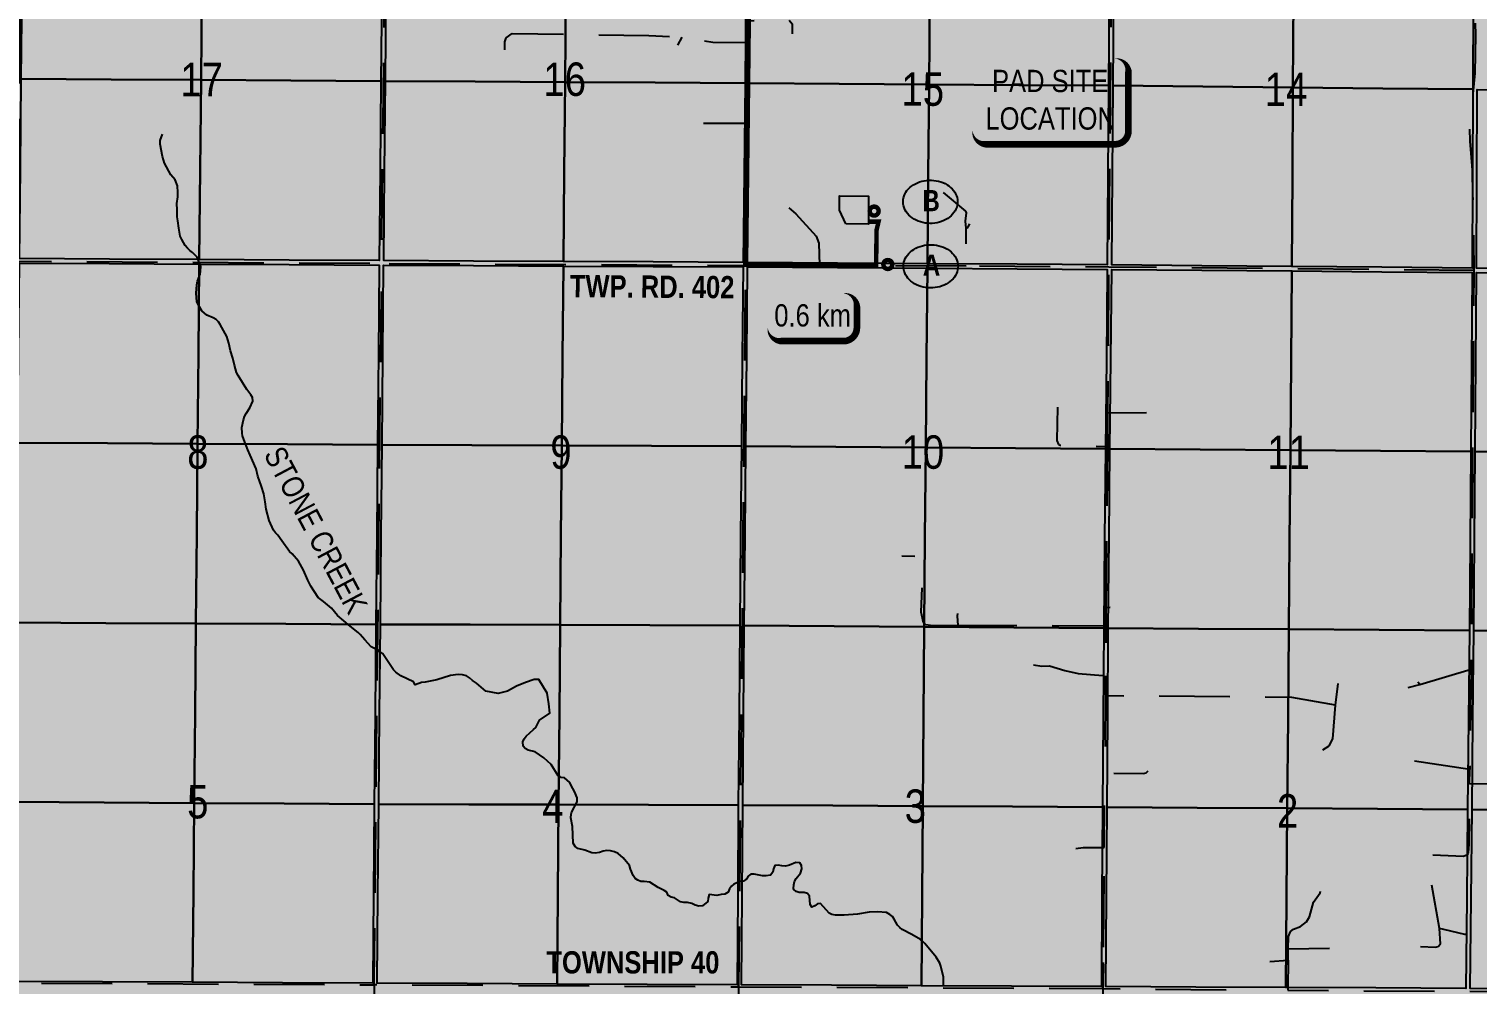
# Model space of a CAD drawing. Extents: x 337584 to 348172, y 5811293 to 5815472.
# Drawn here: x 343700 to 344349, y 5812193 to 5812621 of the extents above; entities that cross this region are included whole.
import ezdxf
from ezdxf.enums import TextEntityAlignment as Align

# ---------------------------------------------------------------- set-up
doc = ezdxf.new("R2010")
doc.units = 0
doc.header["$LTSCALE"] = 5
doc.linetypes.add('DASHED2', pattern=[9.524999999999999, 6.35, -3.175])
for name, color, linetype in [('CG-NOTES', 7, 'Continuous'), ('D-TXT', 6, 'Continuous'), ('P-PROPOSED', 10, 'Continuous'), ('Quarters', 8, 'Continuous'), ('RoadSeg', 57, 'DASHED2'), ('ROUTE MAP BUBBLES', 7, 'Continuous'), ('ROUTE MAP DOTS', 7, 'Continuous'), ('ROUTE-MAP-LABELS', 210, 'Continuous'), ('ROUTE-MAP-ROUTE', 90, 'Continuous'), ('S-7', 6, 'Continuous'), ('T-WATER', 160, 'Continuous'), ('T-WATER-T', 170, 'Continuous')]:
    doc.layers.add(name, color=color, linetype=linetype)
doc.layers.add('ROUTE-MAP-BACKGROUND-H', color=7, linetype='Continuous', true_color=0xf0ebff)
doc.styles.add('120', font='ARIALN.TTF', dxfattribs={"height": 13})
doc.styles.add('80', font='ARIALN.TTF', dxfattribs={"height": 10})
doc.styles.add('BOLD', font='ARIALNB.TTF')
doc.styles.add('TXT', font='ARIALN.TTF', dxfattribs={"height": 0.2})

# ---------------------------------------------------------------- blocks, each defined once
blk = doc.blocks.new('*U474')
h = blk.add_hatch(color=255)
edge = h.paths.add_edge_path()
edge.add_line((-18.99999999999997, -11.5), (18.99999999999997, -11.5))
edge.add_arc((18.99999999999998, -5.499999999999993), 6.000000000000007, 269.9999999999999, 359.9999999999999)
edge.add_line((24.99999999999999, -5.5), (24.99999999999999, 4))
edge.add_arc((18.99999999999998, 3.999999999999993), 6.000000000000007, 6.361109362927026e-14, 90.00000000000007)
edge.add_line((18.99999999999997, 10), (-18.99999999999997, 10))
edge.add_arc((-18.99999999999998, 3.999999999999993), 6.000000000000007, 89.99999999999993, 179.9999999999999)
edge.add_line((-24.99999999999999, 4), (-24.99999999999999, -5.5))
edge.add_arc((-18.99999999999998, -5.499999999999993), 6.000000000000007, 180, 270.0000000000001)
at = {"color": 210, "flags": 128}
blk.add_lwpolyline([(-18.99999999999997, -11.5, 3, 3, 0), (18.99999999999997, -11.5, 3, 3, 0.4142135623730951), (24.99999999999999, -5.5, 3, 3, 0), (24.99999999999999, 4, 3, 0, 0.4142135623730951), (18.99999999999997, 10, 0, 0, 0), (-18.99999999999997, 10, 0, 0, 0.4142135623730951), (-24.99999999999999, 4, 0, 0, 0), (-24.99999999999999, -5.5, 0, 3, 0.4142135623730951)], format="xyseb", close=True, dxfattribs=at)
for points in [[(-160.6351602737979, -40.07652464576904, 0, 7.5, 0), (-3.4e-15, 0, 0, 0, 0)], [(160.1623318738052, -43.44837028344995, 0, 7.5, 0), (-3.4e-15, -3.944304526105059e-31, 0, 0, 0)]]:
    blk.add_lwpolyline(points, format="xyseb", dxfattribs=at)
at = {"color": 210, "style": '80'}
blk.add_attdef('ENTER_TEXT_001', (-35.98567530695772, -4.996589358799454), '', height=10, dxfattribs=at)
blk = doc.blocks.new('*U473')
h = blk.add_hatch(color=255)
edge = h.paths.add_edge_path()
edge.add_line((-28.99999999999998, -20), (28.99999999999998, -20))
edge.add_arc((28.99999999999999, -13.99999999999999), 6.000000000000007, 269.9999999999999, 359.9999999999999)
edge.add_line((34.99999999999999, -14), (34.99999999999999, 12.5))
edge.add_arc((28.99999999999999, 12.49999999999999), 6.000000000000007, 6.785183320455494e-14, 90.00000000000007)
edge.add_line((28.99999999999998, 18.5), (-28.99999999999998, 18.5))
edge.add_arc((-28.99999999999999, 12.49999999999999), 6.000000000000007, 89.99999999999993, 179.9999999999999)
edge.add_line((-34.99999999999999, 12.5), (-34.99999999999999, -14))
edge.add_arc((-28.99999999999999, -13.99999999999999), 6.000000000000007, 180, 270.0000000000001)
at = {"color": 14, "flags": 128}
blk.add_lwpolyline([(-28.99999999999998, -20, 3, 3, 0), (28.99999999999998, -20, 3, 3, 0.4142135623730951), (34.99999999999999, -14, 3, 3, 0), (34.99999999999999, 12.5, 3, 0, 0.4142135623730951), (28.99999999999998, 18.5, 0, 0, 0), (-28.99999999999998, 18.5, 0, 0, 0.4142135623730951), (-34.99999999999999, 12.5, 0, 0, 0), (-34.99999999999999, -14, 0, 3, 0.4142135623730951)], format="xyseb", close=True, dxfattribs=at)
at = {"color": 14, "style": '80'}
blk.add_attdef('ENTER_TEXT_001', (-26.84515688949523, -4.918144611186903), '', height=10, dxfattribs=at)
blk = doc.blocks.new('AA')
at = {"const_width": 4}
blk.add_lwpolyline([(-0.9999999999990905, 0, 0.9999999999999999), (0.9999999999990905, 0, 1)], format="xyb", close=True, dxfattribs=at)
blk.add_circle((0, 0), 2)
blk = doc.blocks.new('Route_Letters')
h = blk.add_hatch(color=255)
h.dxf.hatch_style = 1
edge = h.paths.add_edge_path()
edge.add_ellipse((-0.1157894458410738, 0.4613566920343146), major_axis=(-11.97076998434568, 0), ratio=0.7893183596304154, start_angle=0, end_angle=360)
at = {"color": 5}
blk.add_open_spline([(-12.33655943018675, 0.4613566920343146), (-12.33655943018675, -0.2532464993360009), (-12.23672518590233, -0.9677931526398424), (-11.72036895808735, -2.794432021264129), (-11.14401292605423, -3.876097565685541), (-9.555849561598535, -5.807401851071518), (-8.544623700464413, -6.656820361784867), (-6.21596457351788, -8.022113447135325), (-4.899049775256096, -8.537760803084893), (-2.122176535806801, -9.174386990092444), (-0.6628771213698172, -9.295214858498184), (2.218954779224788, -9.127674344176285), (3.640784492301457, -8.839348048302782), (6.272126017131285, -7.887514385069608), (7.481034580889556, -7.224212060947593), (9.535358213378885, -5.601016495574186), (10.3802780923747, -4.641330355992523), (11.59600670082856, -2.541685487432915), (11.96612490732484, -1.402103837423965), (12.17886415585979, 0.9104078185255275), (12.02123591095139, 2.082179640400227), (11.20064181026172, 4.303585446448778), (10.5383689962933, 5.352522903113822), (8.798522977227321, 7.197351090485427), (7.721489072871556, 7.99304231447195), (5.288539217681929, 9.236688050055363), (3.933164970535742, 9.684414527986064), (1.111124811045386, 10.17900240193921), (-0.3548635231799864, 10.22574343079759), (-3.217505067184455, 9.912616018949848), (-4.613463658471581, 9.552825466795184), (-7.1634954560528, 8.469123124385078), (-8.316993040230393, 7.745430762089654), (-10.23715115095241, 6.01981546320485), (-11.00330637446014, 5.018090733601184), (-12.04705536703857, 2.858875975647607), (-12.32393425272861, 1.701887560081104), (-12.33641722927742, 0.5154205370004092), (-12.33655943018675, 0.4883886145194083), (-12.33655943018675, 0.4613566920343146)], degree=3, knots=[0, 0, 0, 0, 0.2195294159612001, 0.2195294159612001, 0.575726566502957, 0.575726566502957, 0.9319237170447137, 0.9319237170447137, 1.28812086758647, 1.28812086758647, 1.644318018128227, 1.644318018128227, 2.000515168669984, 2.000515168669984, 2.356712319211741, 2.356712319211741, 2.712909469753497, 2.712909469753497, 3.069106620295254, 3.069106620295254, 3.425303770837011, 3.425303770837011, 3.781500921378767, 3.781500921378767, 4.137698071920524, 4.137698071920524, 4.493895222462281, 4.493895222462281, 4.850092373004038, 4.850092373004038, 5.206289523545794, 5.206289523545794, 5.562486674087551, 5.562486674087551, 5.918683824629308, 5.918683824629308, 6.274880975171064, 6.274880975171064, 6.283185307179586, 6.283185307179586, 6.283185307179586, 6.283185307179586], dxfattribs=at)
at = {"color": 14, "style": 'BOLD'}
blk.add_attdef('A', text='', height=9.5, dxfattribs=at).set_placement((0.2246285344645003, 0.9755069406892289), align=Align.MIDDLE)
blk = doc.blocks.new('*U475')
h = blk.add_hatch(color=255)
edge = h.paths.add_edge_path()
edge.add_line((-13.99999999999998, -11.5), (13.99999999999998, -11.5))
edge.add_arc((13.99999999999998, -5.499999999999993), 6.000000000000007, 269.9999999999999, 359.9999999999999)
edge.add_line((19.99999999999999, -5.5), (19.99999999999999, 4))
edge.add_arc((13.99999999999998, 3.999999999999993), 6.000000000000007, 6.361109362927026e-14, 90.00000000000007)
edge.add_line((13.99999999999998, 10), (-13.99999999999998, 10))
edge.add_arc((-13.99999999999998, 3.999999999999993), 6.000000000000007, 89.99999999999993, 179.9999999999999)
edge.add_line((-19.99999999999999, 4), (-19.99999999999999, -5.5))
edge.add_arc((-13.99999999999998, -5.499999999999993), 6.000000000000007, 180, 270.0000000000001)
at = {"color": 210, "flags": 128}
for points in [[(-31.12790969470609, 21.29697043854225, 0, 7.5, 0), (-3.4e-15, 0, 0, 0, 0)], [(29.15808564993005, 20.95065432010685, 0, 7.499999999999999, 0), (-3.4e-15, -3.944304526105059e-31, 0, 0, 0)]]:
    blk.add_lwpolyline(points, format="xyseb", dxfattribs=at)
blk.add_lwpolyline([(-13.99999999999998, -11.5, 3, 3, 0), (13.99999999999998, -11.5, 3, 3, 0.4142135623730951), (19.99999999999999, -5.5, 3, 3, 0), (19.99999999999999, 4, 3, 0, 0.4142135623730951), (13.99999999999998, 10, 0, 0, 0), (-13.99999999999998, 10, 0, 0, 0.4142135623730951), (-19.99999999999999, 4, 0, 0, 0), (-19.99999999999999, -5.5, 0, 3, 0.4142135623730951)], format="xyseb", close=True, dxfattribs=at)
at = {"color": 210, "style": '80'}
blk.add_attdef('ENTER_TEXT_001', (-35.98567530695772, -4.996589358799454), '', height=10, dxfattribs=at)

msp = doc.modelspace()

# ---------------------------------------------------------------- hatches: boundary and pattern name
at = {"layer": 'ROUTE-MAP-BACKGROUND-H'}
h = msp.add_hatch(color=256, dxfattribs=at)
h.dxf.hatch_style = 1
h.paths.add_polyline_path([(343008.4738996201, 5813051.915711164), (345715.9452404576, 5813051.915711164), (345715.9452404576, 5811576.62496681), (343008.4738996201, 5811576.62496681)])

# ---------------------------------------------------------------- linework, layer by layer
at = {"layer": 'CG-NOTES', "color": 14, "flags": 128}
msp.add_lwpolyline([(344073.9031708328, 5812545.993740647, 0, 4.997821537336587, 0), (344126.540987401, 5812572.918894154, 0, 0, 0)], format="xyseb", dxfattribs=at)
at = {"layer": 'P-PROPOSED'}
msp.add_lwpolyline([(344066.2860206867, 5812533.661185917), (344063.4715757596, 5812539.871218738), (344063.5185226069, 5812546.259881211), (344076.4954932566, 5812546.164520429), (344076.403066651, 5812533.586841183)], close=True, dxfattribs=at)
at = {"layer": 'Quarters'}
for points in [[(343777.497000518, 5812638.640975845), (343777.106117429, 5812598.314692498), (343736.7848629991, 5812598.559678329), (343696.4636030434, 5812598.804762779), (343696.8812766188, 5812639.153365294), (343697.2990618816, 5812679.50206514), (343737.593531209, 5812679.234661543), (343777.8879951749, 5812678.967356716)], [(343858.131993497, 5812638.118390118), (343857.7690699194, 5812597.813389685), (343817.4375964654, 5812598.063991777), (343777.106117429, 5812598.314692498), (343777.497000518, 5812638.640975845), (343777.8879951749, 5812678.967356716), (343818.1915145593, 5812678.695373082), (343858.4950285315, 5812678.423488221)], [(343940.7922994817, 5812637.593228688), (343940.4051609581, 5812597.337814281), (343900.0908650797, 5812597.570088186), (343859.7766636795, 5812597.802457584), (343860.1402354204, 5812638.105731912), (343860.5039186087, 5812678.409103929), (343900.8416867158, 5812678.128874425), (343941.1795491946, 5812677.848740662)], [(344021.5108193578, 5812637.029574791), (344021.0894269522, 5812596.825946127), (343980.7473482752, 5812597.081879352), (343940.4051609581, 5812597.337814281), (343940.7922994817, 5812637.593228688), (343941.1795491946, 5812677.848740662), (343981.5559903362, 5812677.541019775), (344021.9323226731, 5812677.233300852)], [(344103.9748901406, 5812636.493940206), (344103.6138096632, 5812596.279699199), (344063.3571562758, 5812596.547254391), (344023.1003947081, 5812596.81481133), (344023.5213598625, 5812637.01754701), (344023.942438952, 5812677.220480066), (344064.1392127076, 5812676.964331727), (344104.3360815891, 5812676.708278961)], [(344184.4413960732, 5812635.970333882), (344184.1425170631, 5812595.748419759), (344143.8781159914, 5812596.014011678), (344103.6138096632, 5812596.279699199), (344103.9748901406, 5812636.493940206), (344104.3360815891, 5812676.708278961), (344144.5381862982, 5812676.450264744), (344184.7402861339, 5812676.192349139)], [(344267.107160251, 5812635.080668141), (344266.863695298, 5812594.92093326), (344226.5084516521, 5812595.324761007), (344186.1530993013, 5812595.728591193), (344186.4522387068, 5812635.949191251), (344186.7514891191, 5812676.169889412), (344227.0510667283, 5812675.705197074), (344267.350638952, 5812675.24060444)], [(344347.732533142, 5812634.202331902), (344347.5269995683, 5812594.102398426), (344307.195350224, 5812594.511616159), (344266.863695298, 5812594.92093326), (344267.107160251, 5812635.080668141), (344267.350638952, 5812675.24060444), (344307.6443622267, 5812674.771485866), (344347.9381770827, 5812674.302364009)], [(343777.106117429, 5812598.314692498), (343776.7137161311, 5812557.990857488), (343776.3214264042, 5812517.667119971), (343735.9738876481, 5812517.889971241), (343695.6263401744, 5812518.112821084), (343696.0449172796, 5812558.458793233), (343696.4636030434, 5812598.804762779), (343736.7848629991, 5812598.559678329)], [(343776.3214264042, 5812517.667119971), (343776.7137161311, 5812557.990857488), (343777.106117429, 5812598.314692498), (343817.4375964654, 5812598.063991777), (343857.7690699194, 5812597.813389685), (343857.3923288581, 5812557.517714552), (343857.0155992485, 5812517.222140036), (343816.6684656853, 5812517.444582278)], [(343940.028384876, 5812557.074081793), (343939.651623107, 5812516.810549918), (343899.3387741254, 5812517.011244121), (343859.0260196104, 5812517.212033621), (343859.401237467, 5812557.507248295), (343859.7766636795, 5812597.802457584), (343900.0908650797, 5812597.570088186), (343940.4051609581, 5812597.337814281)], [(344020.6745797502, 5812556.620118564), (344020.2597465488, 5812516.414491435), (343979.9557390558, 5812516.612519989), (343939.651623107, 5812516.810549918), (343940.028384876, 5812557.074081793), (343940.4051609581, 5812597.337814281), (343980.7473482752, 5812597.081879352), (344021.0894269522, 5812596.825946127)], [(344103.2610707684, 5812556.059803179), (344102.908342924, 5812515.840007973), (344062.5891422041, 5812516.120349356), (344022.2699329178, 5812516.400689509), (344022.6851083408, 5812556.607701693), (344023.1003947081, 5812596.81481133), (344063.3571562758, 5812596.547254391), (344103.6138096632, 5812596.279699199)], [(344183.8506134321, 5812555.521993061), (344183.5588208564, 5812515.2956645), (344143.2335846756, 5812515.567786903), (344102.908342924, 5812515.840007973), (344103.2610707684, 5812556.059803179), (344103.6138096632, 5812596.279699199), (344143.8781159914, 5812596.014011678), (344184.1425170631, 5812595.748419759)], [(344266.621719257, 5812554.750648846), (344266.379853974, 5812514.580462866), (344225.9725959565, 5812514.928617238), (344185.5653319306, 5812515.276870671), (344185.8591116206, 5812555.502733363), (344186.1530993013, 5812595.728591193), (344226.5084516521, 5812595.324761007), (344266.863695298, 5812594.92093326)], [(344347.3524869512, 5812553.992421287), (344347.1779848078, 5812513.882545977), (344306.7789723577, 5812514.231453382), (344266.379853974, 5812514.580462866), (344266.621719257, 5812554.750648846), (344266.863695298, 5812594.92093326), (344307.195350224, 5812594.511616159), (344347.5269995683, 5812594.102398426)], [(344429.2386620646, 5812552.629539816), (344428.9980452092, 5812512.490770085), (344389.0931256903, 5812513.169399959), (344349.1882028797, 5812513.848130611), (344349.3627533814, 5812553.959599988), (344349.5374173598, 5812594.071268138), (344389.508406766, 5812593.419837729), (344429.4793925429, 5812592.768507955)], [(343775.9312981453, 5812475.341085431), (343775.5604669411, 5812435.02470428), (343735.2058505054, 5812435.238441654), (343694.8512283263, 5812435.452277508), (343695.2283191718, 5812475.777191608), (343695.6054216452, 5812516.102206308), (343735.953784135, 5812515.879837526), (343776.3021409317, 5812515.657567234)], [(343856.6326001945, 5812474.903622167), (343856.2678225341, 5812434.595579981), (343815.9141476085, 5812434.810092913), (343775.5604669411, 5812435.02470428), (343775.9312981453, 5812475.341085431), (343776.3021409317, 5812515.657567234), (343816.6497680076, 5812515.434616894), (343856.997489363, 5812515.211762011)], [(343939.2642266274, 5812474.541828827), (343938.8963506788, 5812434.283532927), (343898.5872360214, 5812434.435662404), (343858.2781158586, 5812434.587889976), (343858.642957044, 5812474.894724082), (343859.0078097608, 5812515.201658896), (343899.319964555, 5812515.000892972), (343939.6321138479, 5812514.800225401)], [(344019.8699700485, 5812474.189496091), (344019.5013131436, 5812433.974866677), (343979.1987861766, 5812434.12920225), (343938.8963506788, 5812434.283532927), (343939.2642266274, 5812474.541828827), (343939.6321138479, 5812514.800225401), (343979.9354301459, 5812514.602225128), (344020.2387379596, 5812514.404223189)], [(344102.1371494473, 5812433.372407989), (344061.8242606986, 5812433.666144188), (344021.5112664601, 5812433.959982213), (344021.8801262262, 5812474.174700148), (344022.2491000289, 5812514.389615729), (344062.5723081375, 5812514.10915979), (344102.8954076895, 5812513.828705646), (344102.5162230288, 5812473.600507992)], [(344183.1566689993, 5812473.035583725), (344182.7729737334, 5812432.787128328), (344142.4550643646, 5812433.079718761), (344102.1371494473, 5812433.372407989), (344102.5162230288, 5812473.600507992), (344102.8954076895, 5812513.828705646), (344143.2179473795, 5812513.55647184), (344183.5404784829, 5812513.284236729)], [(344266.0489075335, 5812472.372089067), (344265.7299920675, 5812432.174624139), (344225.2565426776, 5812432.47473283), (344184.7830868993, 5812432.774940342), (344185.1667911418, 5812473.020388301), (344185.5506065555, 5812513.265933874), (344225.9592732452, 5812512.917743404), (344266.3680308555, 5812512.569549005)], [(344346.878289728, 5812471.711674932), (344346.5874142126, 5812431.551399172), (344306.1586562305, 5812431.862963744), (344265.7299920675, 5812432.174624139), (344266.0489075335, 5812472.372089067), (344266.3680308555, 5812512.569549005), (344306.7686579116, 5812512.220799392), (344347.169175998, 5812511.872051905)], [(344428.6977380622, 5812470.293132692), (344428.4097430981, 5812430.105773637), (344388.5019522132, 5812430.811786665), (344348.5942579698, 5812431.517897584), (344348.8868176164, 5812471.677616631), (344349.1793880161, 5812511.837436877), (344389.0826175975, 5812511.158963037), (344428.9859408294, 5812510.480486957)], [(343775.1892232122, 5812394.707636117), (343774.8179910866, 5812354.390668614), (343734.4575270968, 5812354.596260759), (343694.0970573116, 5812354.801951323), (343694.4741369959, 5812395.127064107), (343694.8512283263, 5812435.452277508), (343735.2058505054, 5812435.238441654), (343775.5604669411, 5812435.02470428)], [(343855.9028504225, 5812394.287444628), (343855.5379868073, 5812353.979306962), (343815.1779433746, 5812354.184990092), (343774.8179910866, 5812354.390668614), (343775.1892232122, 5812394.707636117), (343775.5604669411, 5812435.02470428), (343815.9141476085, 5812434.810092913), (343856.2678225341, 5812434.595579981)], [(343938.5282709305, 5812394.014937964), (343938.1603024951, 5812353.746440691), (343897.8544228988, 5812353.859931958), (343857.5484378265, 5812353.973524165), (343857.9132710669, 5812394.280656724), (343858.2781158586, 5812434.587889976), (343898.5872360214, 5812434.435662404), (343938.8963506788, 5812434.283532927)], [(344019.1334125095, 5812393.748608374), (344018.7656229592, 5812353.522447778), (343978.4629170035, 5812353.634446782), (343938.1603024951, 5812353.746440691), (343938.5282709305, 5812394.014937964), (343938.8963506788, 5812434.283532927), (343979.1987861766, 5812434.12920225), (344019.5013131436, 5812433.974866677)], [(344102.1371494473, 5812433.372407989), (344101.7636791099, 5812393.144039094), (344101.3902229323, 5812352.91587086), (344061.0832008512, 5812353.211613999), (344020.7760702661, 5812353.507359039), (344021.1436628033, 5812393.733620266), (344021.5112664601, 5812433.959982213), (344061.8242606986, 5812433.666144188)], [(344182.4001345949, 5812392.559857559), (344182.0275034871, 5812352.33258151), (344141.7088659948, 5812352.624176799), (344101.3902229323, 5812352.91587086), (344101.7636791099, 5812393.144039094), (344102.1371494473, 5812433.372407989), (344142.4550643646, 5812433.079718761), (344182.7729737334, 5812432.787128328)], [(344265.3663631525, 5812391.977314759), (344265.0028421419, 5812351.780003166), (344224.5189467905, 5812352.048992669), (344184.034941977, 5812352.317983911), (344184.4090088718, 5812392.546411759), (344184.7830868993, 5812432.774940342), (344225.2565426776, 5812432.47473283), (344265.7299920675, 5812432.174624139)], [(344346.2843445133, 5812391.4078038), (344345.9812854953, 5812351.264309582), (344305.4920685811, 5812351.522157076), (344265.0028421419, 5812351.780003166), (344265.3663631525, 5812391.977314759), (344265.7299920675, 5812432.174624139), (344306.1586562305, 5812431.862963744), (344346.5874142126, 5812431.551399172)], [(344428.1151549832, 5812390.261912175), (344427.8205759501, 5812350.418151934), (344387.9067854123, 5812350.830365479), (344347.9930914425, 5812351.242675336), (344348.2936693812, 5812391.380235879), (344348.5942579698, 5812431.517897584), (344388.5019522132, 5812430.811786665), (344428.4097430981, 5812430.105773637)], [(343774.8179910866, 5812354.390668614), (343774.4460009485, 5812314.101241945), (343774.0740222805, 5812273.811915907), (343733.7091009499, 5812274.05194708), (343693.3441707545, 5812274.291976879), (343693.7206068764, 5812314.546863809), (343694.0970573116, 5812354.801951323), (343734.4575270968, 5812354.596260759)], [(343774.0740222805, 5812273.811915907), (343774.4460009485, 5812314.101241945), (343774.8179910866, 5812354.390668614), (343815.1779433746, 5812354.184990092), (343855.5379868073, 5812353.979306962), (343855.1717534572, 5812313.655402135), (343854.8056317323, 5812273.331594965), (343814.4398314414, 5812273.57175613)], [(343937.8274801519, 5812313.42895056), (343937.4947694048, 5812273.111558314), (343897.1554850543, 5812273.218840152), (343856.8161949977, 5812273.32621985), (343857.1823105837, 5812313.649821665), (343857.5484378265, 5812353.973524165), (343897.8544228988, 5812353.859931958), (343938.1603024951, 5812353.746440691)], [(344018.4236126011, 5812313.208955286), (344018.0817138152, 5812272.895560627), (343977.7881958705, 5812273.003562044), (343937.4947694048, 5812273.111558314), (343937.8274801519, 5812313.42895056), (343938.1603024951, 5812353.746440691), (343978.4629170035, 5812353.634446782), (344018.7656229592, 5812353.522447778)], [(344100.8048310642, 5812272.459547104), (344060.4484702943, 5812272.672318), (344020.0921037275, 5812272.885187278), (344020.4340327311, 5812313.196274227), (344020.7760702661, 5812353.507359039), (344061.0832008512, 5812353.211613999), (344101.3902229323, 5812352.91587086), (344101.0975214231, 5812312.687658409)], [(344101.3902229323, 5812352.91587086), (344141.7088659948, 5812352.624176799), (344182.0275034871, 5812352.33258151), (344181.7474132805, 5812312.164038936), (344181.4674338746, 5812271.995594562), (344141.1361852837, 5812272.227520088), (344100.8048310642, 5812272.459547104), (344101.0975214231, 5812312.687658409)], [(344264.6691612646, 5812311.622812482), (344264.3354911557, 5812271.465722759), (344223.9087216412, 5812271.724459532), (344183.4819429226, 5812271.983194938), (344183.758387053, 5812312.150540305), (344184.034941977, 5812352.317983911), (344224.5189467905, 5812352.048992669), (344265.0028421419, 5812351.780003166)], [(344264.3354911557, 5812271.465722759), (344264.6691612646, 5812311.622812482), (344265.0028421419, 5812351.780003166), (344305.4920685811, 5812351.522157076), (344345.9812854953, 5812351.264309582), (344345.5837936591, 5812311.104766889), (344345.1865095048, 5812270.945218788), (344304.7610034148, 5812271.20542149)], [(344427.4735071354, 5812310.387275516), (344427.1264484151, 5812270.356500035), (344387.1616386729, 5812270.643472904), (344347.196922173, 5812270.930441474), (344347.5949999124, 5812311.086458112), (344347.9930914425, 5812351.242675336), (344387.9067854123, 5812350.830365479), (344427.8205759501, 5812350.418151934)], [(343773.7029327, 5812233.604514273), (343773.3319571652, 5812193.39731023), (343732.9618521836, 5812193.59165327), (343692.5918382588, 5812193.785991654), (343692.9679004053, 5812234.038986975), (343693.3441707545, 5812274.291976879), (343733.7091009499, 5812274.05194708), (343774.0740222805, 5812273.811915907)], [(343854.444439552, 5812233.170238608), (343854.0833581432, 5812193.008979935), (343813.707660612, 5812193.203095911), (343773.3319571652, 5812193.39731023), (343773.7029327, 5812233.604514273), (343774.0740222805, 5812273.811915907), (343814.4398314414, 5812273.57175613), (343854.8056317323, 5812273.331594965)], [(343937.1607093535, 5812232.861648856), (343936.8266605822, 5812192.611840283), (343896.4602804061, 5812192.805577924), (343856.0937913646, 5812192.999316925), (343856.454939305, 5812233.162769521), (343856.8161949977, 5812273.32621985), (343897.1554850543, 5812273.218840152), (343937.4947694048, 5812273.111558314)], [(344017.8194954632, 5812232.559841513), (344017.5573888269, 5812192.224220662), (343977.1920291504, 5812192.418031317), (343936.8266605822, 5812192.611840283), (343937.1607093535, 5812232.861648856), (343937.4947694048, 5812273.111558314), (343977.7881958705, 5812273.003562044), (344018.0817138152, 5812272.895560627)], [(344100.5171845674, 5812232.143332237), (344100.2296496793, 5812191.827215521), (344059.8988292062, 5812192.020884539), (344019.5679030874, 5812192.214654868), (344019.8299975353, 5812232.549870431), (344020.0921037275, 5812272.885187278), (344060.4484702943, 5812272.672318), (344100.8048310642, 5812272.459547104)], [(344100.8048310642, 5812272.459547104), (344141.1361852837, 5812272.227520088), (344181.4674338746, 5812271.995594562), (344181.207356973, 5812231.717584732), (344180.9474884168, 5812191.439570217), (344140.5885734762, 5812191.633393718), (344100.2296496793, 5812191.827215521), (344100.5171845674, 5812232.143332237)], [(344264.3354911557, 5812271.465722759), (344264.0017748923, 5812231.254003844), (344263.6680727368, 5812191.042485837), (344223.3130796213, 5812191.236194635), (344182.9579807295, 5812191.430004682), (344183.2199061268, 5812231.706550667), (344183.4819429226, 5812271.983194938), (344223.9087216412, 5812271.724459532)], [(344344.7822625918, 5812230.799990658), (344344.3781263632, 5812190.654860091), (344304.0230539862, 5812190.84867535), (344263.6680727368, 5812191.042485837), (344264.0017748923, 5812231.254003844), (344264.3354911557, 5812271.465722759), (344304.7610034148, 5812271.20542149), (344345.1865095048, 5812270.945218788)], [(344426.7738776614, 5812230.308682866), (344426.4213201374, 5812190.261066561), (344386.4049104449, 5812190.453133115), (344346.3884967573, 5812190.645297845), (344346.7926541297, 5812230.787820876), (344347.196922173, 5812270.930441474), (344387.1616386729, 5812270.643472904), (344427.1264484151, 5812270.356500035)]]:
    msp.add_lwpolyline(points, close=True, dxfattribs=at)
at = {"layer": 'RoadSeg'}
for p, q in [((343991.0259603837, 5812613.973679209), (343992.9364971541, 5812617.52185787)), ((344120.2966422744, 5812514.724973501), (344079.894428785, 5812515.012367018)), ((344183.8182415071, 5812433.72591442), (344183.8399943237, 5812448.825110009)), ((344183.137477389, 5812353.119315103), (344183.0295907944, 5812361.414992386)), ((344323.7740582311, 5812327.045604674), (344322.9469241903, 5812328.124968571)), ((344345.9872726123, 5812282.508069827), (344346.129276584, 5812288.810966828)), ((344181.8436033251, 5812209.20401283), (344182.226165999, 5812253.808358134))]:
    msp.add_line(p, q, dxfattribs=at)
at = {"layer": 'RoadSeg', "flags": 128}
for points in [[(344201.2342319042, 5812448.961421554), (344183.8399943237, 5812448.825110009), (344184.2986748595, 5812514.328577204), (344184.7959983821, 5812564.710173997), (344185.2875965154, 5812616.552185044), (344185.8071092357, 5812678.676434372), (344186.2613415889, 5812737.584713122), (344186.7466344066, 5812790.602508828), (344187.0920439658, 5812825.368836749), (344187.2372155391, 5812837.92019461), (344217.0238398636, 5812837.543616975), (344335.0537719883, 5812836.462908265), (344349.5284457926, 5812836.211885484), (344349.4856260998, 5812842.688577766), (344349.5127336117, 5812856.008164953), (344349.5922675564, 5812874.340086645), (344349.6764180757, 5812909.211615866), (344349.8786399055, 5812953.214637047), (344349.9674874163, 5812980.013760128), (344349.9320021259, 5812993.58074389), (344349.8972064284, 5812994.298374267)], [(344023.4888221424, 5812758.969642315), (344024.0232184549, 5812780.929590987), (344024.369395188, 5812820.636614979), (344024.5481648339, 5812838.56538217), (343927.854180048, 5812839.538758561), (343861.4191374597, 5812839.988916849), (343842.3374656744, 5812840.298460087), (343783.1453139968, 5812840.815417703), (343723.0881797424, 5812841.329174766), (343698.1265152027, 5812841.545984333), (343698.0013815974, 5812829.850679814), (343697.6065955696, 5812803.187987354), (343697.2946538786, 5812764.990596291), (343696.5075755831, 5812689.42591093), (343695.6360265381, 5812614.837473158), (343694.9985196863, 5812535.227536471), (343694.8657445834, 5812523.185327933), (343694.493010275, 5812516.956662049), (343858.1323244818, 5812515.974697663), (343858.2270086378, 5812518.285126715), (343858.1417892916, 5812523.07510484), (343858.3740048663, 5812545.912851054), (343858.7323799288, 5812579.250140081), (343859.2023235981, 5812612.922409923), (343859.2825391866, 5812644.270035515), (343826.3771260483, 5812644.645236834), (343820.7589664959, 5812645.40425803)], [(344399.4983735154, 5812688.899125732), (344399.468988326, 5812690.098290808), (344399.5559091108, 5812724.302300584), (344398.3128630948, 5812724.264577545), (344384.7706476087, 5812726.025458528), (344348.7298608763, 5812727.822194885), (344348.9583743811, 5812712.56218525), (344348.9003703166, 5812696.218769041), (344348.876121972, 5812673.261945358), (344348.8662782396, 5812660.609588835), (344348.5687360569, 5812650.42732276), (344348.6641356158, 5812618.565340428), (344348.3820693297, 5812601.406119282), (344347.3630210977, 5812590.060224227), (344346.2952116854, 5812581.339487015), (344346.0220162122, 5812576.153065911), (344346.1234105306, 5812570.884932508), (344346.8474972014, 5812563.4946025), (344347.2181333124, 5812557.770719032), (344347.4232043532, 5812546.889657691), (344347.8247809347, 5812526.456684637), (344347.9159701394, 5812512.828214203), (344346.798678142, 5812333.922380075), (344346.129276584, 5812288.810966828), (344321.4372845295, 5812292.591307109)], [(343913.2889210801, 5812611.826679599), (343913.3013625745, 5812615.326763812), (343913.9532636203, 5812617.243341476), (343916.7062439522, 5812619.111526524), (343977.9200467551, 5812618.245841833), (343992.9364971541, 5812617.52185787), (344006.5915639863, 5812615.264378991), (344022.2920222268, 5812615.157540209), (344022.4914670539, 5812622.16851081), (344022.5270202311, 5812624.830888183), (344040.7356715645, 5812625.318535223), (344042.1820703803, 5812623.455180583), (344042.1945356479, 5812618.955032789)], [(344021.8046013609, 5812578.749496792), (344022.20302557, 5812593.052827879), (344022.2920222268, 5812615.157540209)], [(344236.9211260844, 5812189.886327462), (344181.7148283062, 5812190.403153056), (344018.3144496274, 5812191.209042088), (343854.709542517, 5812192.209972166), (343854.7345727618, 5812191.2109849), (343852.0425184501, 5811867.582897203), (344013.7516981323, 5811866.434581525), (344015.5530448239, 5811866.380191248), (344018.3144496274, 5812191.209042088), (344021.4689715618, 5812515.054131188), (344021.4836182765, 5812520.71633235), (344021.8031404942, 5812553.900244948), (344021.8046013609, 5812578.749496792), (344017.4054871243, 5812578.739073354), (344002.406691397, 5812578.763656907)], [(344508.4626955848, 5812338.571717221), (344509.8360306451, 5812510.498932061), (344502.2659693945, 5812510.095940439), (344491.3740596534, 5812509.8220716), (344465.5460322025, 5812511.075417815), (344347.9159701394, 5812512.828214203), (344184.2986748595, 5812514.328577204), (344120.2966422744, 5812514.724973501), (344120.2706351642, 5812531.722048399), (344119.9909748791, 5812534.915172594), (344120.4977561004, 5812538.627136808), (344120.1776454748, 5812539.419303168), (344110.0703466742, 5812547.765240836)], [(344040.7495893336, 5812540.928650168), (344043.8174360625, 5812538.206020074), (344052.9661171024, 5812528.236890322), (344054.1455509415, 5812525.066616511), (344054.4934166907, 5812515.176231802), (344079.894428785, 5812515.012367018), (344080.0957282541, 5812530.91549524), (344080.6399655328, 5812533.128974243)], [(344120.2706351642, 5812531.722048399), (344120.9623837476, 5812532.039203348), (344121.9219366444, 5812533.663351502)], [(343736.8893723463, 5812109.769035983), (343733.2769061254, 5812110.278178371), (343690.6739305161, 5812110.611019906), (343691.4439776466, 5812191.61964796), (343691.4065992318, 5812193.119266215), (343854.709542517, 5812192.209972166), (343854.7543698796, 5812194.411807846), (343858.1323244818, 5812515.974697663), (344021.4689715618, 5812515.054131188), (344054.4934166907, 5812515.176231802)], [(344184.8258880243, 5812361.560296708), (344183.0295907944, 5812361.414992386), (344183.8182415071, 5812433.72591442), (344164.0177778416, 5812433.830043372), (344162.4065632705, 5812434.289552253), (344161.7943139632, 5812434.774740795), (344161.1499090867, 5812436.558128277), (344161.3768599906, 5812451.462237288)], [(344116.6347290989, 5812353.552553593), (344105.3410756125, 5812353.370352757), (344102.230604578, 5812353.79171377), (344101.1092854579, 5812354.663556728), (344100.0898857163, 5812359.437363248), (344100.5688288042, 5812372.248545502), (344100.2107174755, 5812382.538213643), (344098.5647708247, 5812384.396253513), (344091.3595229055, 5812384.616182389)], [(344150.4730874216, 5812335.903053937), (344154.2901131628, 5812335.198502881), (344157.6849003665, 5812335.383664806), (344164.537540772, 5812333.255551714), (344170.4680376538, 5812332.004360401), (344182.7941786732, 5812330.913364965), (344183.137477389, 5812353.119315103), (344116.6347290989, 5812353.552553593), (344116.4274492493, 5812357.847308494), (344117.0916796884, 5812367.262578436), (344118.1128718082, 5812370.387731644), (344119.3772252699, 5812371.81931881)], [(344264.7794485464, 5812203.382922295), (344264.5974032425, 5812190.679611053), (344264.6199330649, 5812189.780784273), (344385.619762887, 5812189.212467315), (344507.4209680088, 5812188.563791323), (344507.458157639, 5812191.06483897), (344508.4626955848, 5812338.571717221), (344514.9450978682, 5812339.233811544), (344517.0135776552, 5812340.486170685), (344519.7487759693, 5812343.05406129)], [(344318.6102108329, 5812325.616663769), (344323.7740582311, 5812327.045604674), (344346.798678142, 5812333.922380075)], [(344182.7941786732, 5812330.913364965), (344182.7198809879, 5812321.912833031), (344182.4864746063, 5812287.310497951), (344199.7889109651, 5812287.143981987), (344201.0828649547, 5812287.376593072), (344201.8597303187, 5812288.296036685)], [(344280.3149881071, 5812297.660619893), (344283.1682487181, 5812299.532337683), (344284.6917769724, 5812302.569542401), (344285.9101932084, 5812317.798750981), (344287.6483521148, 5812332.239995909)], [(344285.9101932084, 5812317.798750981), (344266.4270927591, 5812321.209518919), (344182.7198809879, 5812321.912833031)], [(344169.4382751545, 5812253.388030438), (344172.825709849, 5812253.872552092), (344182.226165999, 5812253.808358134), (344182.4864746063, 5812287.310497951)], [(344361.7761050131, 5812119.223762154), (344361.0936658229, 5812126.505812761), (344361.5503548394, 5812128.216380849), (344362.9219448523, 5812129.35085091), (344364.8056561598, 5812129.997797245), (344381.8925911696, 5812130.425531429), (344383.7789571675, 5812130.973545291), (344384.7430322968, 5812132.396855088), (344385.6645769405, 5812187.413726216), (344385.6572172385, 5812187.712959505), (344385.619762887, 5812189.212467315), (344385.0675413563, 5812191.298486867), (344383.2637199979, 5812195.452232028), (344374.8144238137, 5812205.439773461), (344371.6413976519, 5812208.360065089), (344368.2064643055, 5812209.77303282), (344364.2969031938, 5812210.175155563), (344353.0075633451, 5812213.791970227), (344343.8817930808, 5812214.862966803), (344334.5260784737, 5812217.129208022), (344332.6180169758, 5812217.481316488), (344326.9202963437, 5812249.334251525), (344327.8876715593, 5812250.658440648), (344343.4006100015, 5812250.047498902), (344345.0845646134, 5812250.688036036), (344345.5638962986, 5812251.501994335), (344345.9665700665, 5812255.411758209), (344345.9872726123, 5812282.508069827), (344354.2831863923, 5812282.615390194), (344358.1574801287, 5812283.61257266)], [(344264.754242318, 5812208.381342794), (344264.9157926026, 5812213.88553105), (344265.7575349831, 5812216.20596306), (344267.0317600623, 5812217.237459617), (344270.3020990482, 5812218.419769651), (344272.9498394215, 5812220.485384553), (344274.2908836193, 5812222.81878796), (344276.1271943747, 5812229.363743525), (344279.1218087512, 5812233.538873083), (344279.5568343881, 5812236.14930443), (344279.2736573265, 5812247.440252642)], [(344256.49538419, 5812202.775384557), (344264.7794485464, 5812203.382922295), (344264.754242318, 5812208.381342794), (344283.2428003766, 5812208.745052566), (344284.6143585428, 5812209.879304622), (344283.9320489865, 5812213.162032967), (344281.4886484288, 5812218.900260078)], [(344324.0193079297, 5812209.466609981), (344330.7270255683, 5812209.134811861), (344331.9184299536, 5812209.464172874), (344333.0905345149, 5812210.5933481), (344332.6180169758, 5812217.481316488)], [(344180.2937054032, 5812027.587249581), (344180.3562140476, 5812029.089358867), (344180.8358163095, 5812077.794659582), (344181.7523496752, 5812188.904724811), (344181.7148283062, 5812190.403153056), (344181.759542218, 5812192.603866841), (344181.8436033251, 5812209.20401283), (344183.0403969664, 5812209.333889629)]]:
    msp.add_lwpolyline(points, dxfattribs=at)
at = {"layer": 'ROUTE-MAP-ROUTE', "const_width": 1.999564519999995, "flags": 128}
msp.add_lwpolyline([(344076.4113429718, 5812534.713106801), (344080.9771214661, 5812534.679555348), (344080.0957282541, 5812530.91549524), (344079.894428785, 5812515.012367018), (344021.1525885892, 5812515.368104941), (344024.2734645341, 5812836.369925997)], dxfattribs=at)
at = {"layer": 'T-WATER'}
msp.add_lwpolyline([(344110.0500776615, 5812192.104261282), (344110.1846222027, 5812194.007177086), (344110.1261405053, 5812195.703329431), (344108.9589027001, 5812200.557176486), (344108.4076851776, 5812202.0367671), (344106.817179991, 5812204.678531373), (344101.6803012827, 5812210.746985486), (344100.9834126503, 5812211.57017025), (344099.8466199335, 5812212.630178269), (344095.8725902781, 5812214.892296081), (344091.6033237902, 5812217.043553716), (344090.4744916882, 5812217.903904436), (344089.5352498047, 5812219.071015996), (344088.0451693929, 5812221.718331284), (344087.2058593095, 5812222.887876451), (344086.0736945173, 5812223.848128081), (344084.5454654472, 5812224.694955112), (344080.5399216202, 5812224.95768195), (344076.7481993515, 5812224.827794246), (344071.4830042956, 5812223.948268616), (344065.6057239112, 5812223.446872605), (344061.707042631, 5812223.513240492), (344060.10047626, 5812223.758283395), (344058.7788108494, 5812224.412077332), (344054.9323881235, 5812228.776103296), (344053.5384514065, 5812228.62829069), (344052.371536217, 5812227.68915556), (344050.9957270862, 5812227.042888884), (344050.2560872217, 5812228.216658949), (344050.0258818627, 5812232.005534287), (344049.0865400813, 5812233.172642404), (344047.6687094761, 5812233.723116577), (344045.3730586488, 5812233.644435514), (344043.959525382, 5812234.096042063), (344042.9271513015, 5812235.059922647), (344042.8135646683, 5812235.454881194), (344042.9548401613, 5812237.158997591), (344043.3021108212, 5812238.669161218), (344044.0590350206, 5812239.894354882), (344045.9725110758, 5812242.357373674), (344046.5066077564, 5812244.275118699), (344046.4550911312, 5812245.771479541), (344045.6123209997, 5812247.041721353), (344043.8084897575, 5812247.180070616), (344041.0522744649, 5812245.986394557), (344039.2699412573, 5812245.525289971), (344037.5703460195, 5812245.567005434), (344035.9561526995, 5812246.007816501), (344034.4637338833, 5812245.853219411), (344033.8198000123, 5812244.230046254), (344033.5713118486, 5812242.73247833), (344032.514698659, 5812241.496887011), (344030.6289423574, 5812241.132044072), (344028.9291050759, 5812241.16625007), (344025.2096331652, 5812241.835667833), (344023.7097501414, 5812241.883745565), (344022.5394679361, 5812241.04551032), (344021.7855149477, 5812239.722203621), (344021.4435833787, 5812239.485819835), (344020.4180719074, 5812238.782979188), (344018.9251402246, 5812238.631664986), (344018.9170584745, 5812238.628186792), (344018.3997238427, 5812238.411479934), (344016.0677356552, 5812237.434311924), (344015.0017203475, 5812236.498543823), (344014.1438996996, 5812235.26988324), (344013.5936287584, 5812233.85195961), (344012.028170702, 5812232.8977299), (344010.3343383347, 5812232.739712557), (344008.4484134834, 5812232.376864142), (344005.0406066002, 5812232.73434131), (344004.596065008, 5812231.121019959), (344004.4475800244, 5812229.617986897), (344002.0132384425, 5812227.759966616), (344000.3195128377, 5812227.601752908), (343998.7092588103, 5812227.945384324), (343997.1855814432, 5812228.688851803), (343995.2711419964, 5812229.126747223), (343993.6714476653, 5812229.171795375), (343992.1610876802, 5812229.518959267), (343989.5038991494, 5812231.226932789), (343987.9938388563, 5812231.574106975), (343986.6686409605, 5812232.327794953), (343986.0187041381, 5812233.804593564), (343984.8935044182, 5812234.565053681), (343982.1500522981, 5812235.869901381), (343978.368690483, 5812238.337570149), (343975.8644488397, 5812238.551667931), (343974.3635531107, 5812238.600110914), (343972.945426245, 5812239.150474887), (343971.8176895824, 5812240.010963275), (343970.9740169414, 5812241.281274091), (343969.6767076996, 5812244.134043877), (343969.2222684874, 5812245.716575258), (343966.4043636369, 5812249.217303673), (343964.1399307224, 5812251.137903402), (343962.6116086199, 5812251.984527208), (343960.7981891955, 5812252.422293225), (343959.0986282835, 5812252.463009715), (343957.4091035527, 5812252.205825076), (343955.832438359, 5812251.551556598), (343953.9431530049, 5812251.286507802), (343952.3399227565, 5812251.431549903), (343949.2000102014, 5812252.622859379), (343946.0786059117, 5812253.415243199), (343944.8497798702, 5812254.272058021), (343944.0001411316, 5812255.742194667), (343943.6396381848, 5812263.32307824), (343943.0059142858, 5812267.198003645), (343943.0509246871, 5812268.79879686), (343943.2879304225, 5812269.408033312), (343943.6023288256, 5812270.215759262), (343945.7604966024, 5812274.286832595), (343945.7942377277, 5812276.18648472), (343944.5960765841, 5812278.942245848), (343943.1035625601, 5812281.689492945), (343942.4592732321, 5812283.065970109), (343940.091813381, 5812285.082945125), (343938.5837562173, 5812285.331072873), (343938.2253057967, 5812285.50848537), (343937.2625902932, 5812285.984883969), (343934.0892343312, 5812291.071845154), (343930.7865645672, 5812294.156054841), (343926.8974479933, 5812296.819851856), (343923.7755009893, 5812297.511601516), (343922.449903502, 5812298.265275765), (343921.6147942923, 5812299.335849991), (343921.4494397504, 5812301.228660957), (343921.9996039286, 5812302.646780963), (343922.8599580877, 5812303.775513168), (343926.2535726621, 5812306.791268541), (343927.2810064281, 5812307.778719122), (343928.9534335816, 5812310.972669194), (343933.5023871037, 5812314.11763709), (343933.1575575813, 5812318.267630103), (343932.3816336757, 5812323.149025299), (343928.6258816526, 5812329.316044345), (343926.5017616545, 5812329.243057238), (343922.5990035863, 5812327.934873118), (343918.6067889035, 5812326.197149424), (343914.5304259009, 5812324.029668474), (343910.3160343893, 5812322.924809293), (343904.8122008063, 5812324.015888895), (343900.6388726948, 5812327.607264653), (343898.82843525, 5812328.857658401), (343897.5742546484, 5812329.986644095), (343896.1472251525, 5812330.836848444), (343894.3303075689, 5812331.373509533), (343892.4255970405, 5812331.507892393), (343888.9420805333, 5812331.088148654), (343882.9158911946, 5812329.081504644), (343877.5543448798, 5812328.098252798), (343875.9636530768, 5812327.843464009), (343873.1001756467, 5812326.846133152), (343872.4537678765, 5812328.223137625), (343869.6081120279, 5812329.623688781), (343866.7679883607, 5812330.825399338), (343864.5110165729, 5812332.546324619), (343863.47620888, 5812333.610137009), (343858.6285318377, 5812340.838305704), (343857.5397820839, 5812341.411189164), (343856.4913640632, 5812341.962955006), (343856.6736963833, 5812342.469297251), (343856.0719743881, 5812342.548736855), (343855.5286693836, 5812342.837515701), (343853.4247149235, 5812343.956105137), (343850.5204053951, 5812347.054903067), (343848.4059791171, 5812349.450429629), (343847.6107600474, 5812350.352648348), (343844.0187920887, 5812353.126971191), (343838.3603519367, 5812357.928711322), (343835.5502250687, 5812361.229276076), (343832.05109648, 5812364.206619792), (343829.6906947329, 5812366.02400653), (343826.3203409501, 5812371.104198647), (343824.9269561142, 5812373.853951787), (343823.0734347666, 5812378.386971544), (343820.8373831293, 5812382.406870034), (343817.9258706226, 5812385.703651023), (343816.7913686828, 5812386.763937783), (343813.3335491083, 5812391.441062797), (343811.548107938, 5812393.978213755), (343810.5126078279, 5812395.04180231), (343809.6688696147, 5812396.311110729), (343807.7218096157, 5812400.641085571), (343806.2543630265, 5812405.685948157), (343805.8423008075, 5812408.969197693), (343805.2192776933, 5812412.544344497), (343804.2044979378, 5812415.90689941), (343802.5466739951, 5812420.545658803), (343801.8339066476, 5812423.818975841), (343799.1515662583, 5812429.876955993), (343798.0427651776, 5812432.381048353), (343796.287577271, 5812436.916446798), (343795.7304695205, 5812438.596565977), (343795.5284057797, 5812439.790908076), (343795.4002736541, 5812442.381805499), (343796.1818502835, 5812445.806085197), (343796.6332501852, 5812447.21981139), (343797.2835116327, 5812448.641370851), (343798.9931360338, 5812451.19229971), (343800.2908600522, 5812454.134337739), (343800.1361788342, 5812455.728169277), (343799.392141734, 5812457.000803525), (343797.6133659434, 5812459.338152655), (343793.8010839326, 5812465.601844463), (343793.0500783271, 5812467.074370118), (343792.0422602111, 5812470.237233412), (343791.430396178, 5812473.51381757), (343790.3223187564, 5812476.672135671), (343789.5038048977, 5812480.141349905), (343788.6015472286, 5812483.107909543), (343785.718236801, 5812488.503383053), (343784.8753633386, 5812489.773721338), (343783.8428996583, 5812490.737298789), (343782.514272607, 5812491.590784363), (343779.6754510396, 5812492.792439631), (343777.5141552574, 5812494.616367823), (343775.9251073418, 5812497.259382333), (343775.2740716474, 5812498.736143189), (343775.0055937039, 5812500.725226119), (343774.9400436041, 5812502.62126645), (343775.2126720368, 5812506.327004229), (343775.5573714288, 5812507.938195092), (343776.3904454789, 5812510.416798208), (343776.644330914, 5812511.172237137), (343776.785207463, 5812512.428070705), (343777.0271168256, 5812514.582813949), (343775.2857214075, 5812518.719724792), (343774.805344194, 5812519.316513075), (343774.3464829565, 5812519.886736454), (343773.3141191737, 5812520.850317344), (343772.0864850379, 5812521.707373136), (343770.9506844294, 5812522.767615281), (343770.0114871698, 5812523.933428153), (343768.4178837664, 5812526.677001677), (343767.7645418175, 5812528.252898587), (343767.141518703, 5812531.828045399), (343766.7286470069, 5812535.111567163), (343766.4389942929, 5812536.90189197), (343766.4332024915, 5812540.010272283), (343766.2366707233, 5812542.790048904), (343766.6374341819, 5812545.913199024), (343766.6766811001, 5812547.737028613), (343766.4678114631, 5812550.83803089), (343765.4985870591, 5812553.454035777), (343763.6200514507, 5812555.786856881), (343760.7439508654, 5812560.984147526), (343759.7419024853, 5812563.947078224), (343758.75159596, 5812569.508112924), (343758.7964065658, 5812571.108899263), (343759.7984667007, 5812573.940862522)], dxfattribs=at)

# ---------------------------------------------------------------- block references
at = {"layer": 'CG-NOTES'}
ref = msp.add_blockref('*U473', (344158.1118117187, 5812589.425589619), dxfattribs=dict(at, xscale=0.9993525797557102, yscale=0.9993525797557102, zscale=0.9993525797557102))
ref.add_attrib('ENTER_TEXT_001', 'PAD SITE', (344131.8975528821, 5812592.841975712), dxfattribs={"layer": '0', "color": 14, "height": 9.993525797557126, "style": '80'})
ref.add_attrib('ENTER_TEXT_002', 'LOCATION', (344128.9185823681, 5812576.008860863), dxfattribs={"layer": '0', "color": 14, "height": 9.993525797557126, "style": '80'})
at = {"layer": 'ROUTE MAP BUBBLES', "xscale": 1.000307651587844, "yscale": 1.000307651587844, "zscale": 1.000307651587844}
for p, values in [((344104.3123846082, 5812543.159946227), {'A': 'B'}), ((344104.5207670967, 5812514.206507882), {'A': 'A'})]:
    msp.add_blockref('Route_Letters', p, dxfattribs=at).add_auto_attribs(values)
at = {"layer": 'ROUTE MAP DOTS', "xscale": 0.99978226, "yscale": 0.99978226, "zscale": 0.99978226}
for p in [(344079.018693073, 5812539.456666527), (344085.1475199158, 5812515.474649551)]:
    msp.add_blockref('AA', p, dxfattribs=at)
at = {"layer": 'ROUTE-MAP-LABELS'}
ref = msp.add_blockref('*U474', (343979.1690681937, 5812675.457018468), dxfattribs=dict(at, xscale=0.9995643074673187, yscale=0.9995643074673187, zscale=0.9995643074673187, rotation=90))
ref.add_attrib('ENTER_TEXT_001', '3.2km', (343984.102115782, 5812660.003317903), dxfattribs={"layer": '0', "color": 210, "height": 9.995643074673175, "rotation": 90.00000000000001, "style": '80'})
ref = msp.add_blockref('*U475', (344051.266468664, 5812492.586583484), dxfattribs=dict(at, xscale=0.99978226, yscale=0.99978226, zscale=0.99978226))
ref.add_attrib('ENTER_TEXT_001', '0.6 km', (344034.2169758264, 5812487.652460257), dxfattribs={"layer": '0', "color": 210, "height": 9.997822600000001, "style": '80'})

# ---------------------------------------------------------------- texts
at = {"layer": 'D-TXT', "style": 'BOLD'}
for s, rotation, p in [('TWP. RD. 402', 359.58238327161, (343979.4078012287, 5812500.550367072)), ('TOWNSHIP 40', 359.9938093042787, (343970.7998599228, 5812197.334940972))]:
    msp.add_text(s, height=9.995643074673172, rotation=rotation, dxfattribs=at).set_placement(p, align=Align.CENTER)
at = {"layer": 'S-7', "style": '120'}
for s, p in [('17', (343767.7761442096, 5812590.996813602)), ('16', (343930.6512298193, 5812591.124656922)), ('15', (344091.2613136886, 5812586.696296345)), ('14', (344254.2028777897, 5812586.56845306)), ('8', (343770.8959031199, 5812423.821210745)), ('9', (343933.7709887294, 5812423.821210745)), ('10', (344091.327792212, 5812423.821210745)), ('11', (344255.3688088141, 5812423.693367423)), ('5', (343770.8652351802, 5812266.930533672)), ('4', (343930.1094889181, 5812264.831229008)), ('3', (344092.7237740961, 5812264.928389932)), ('2', (344259.6899130997, 5812262.829085372))]:
    msp.add_text(s, height=14.9934646120098, dxfattribs=at).set_placement(p)
at = {"layer": 'T-WATER-T', "style": 'TXT'}
msp.add_text('STONE CREEK', height=9.995643074673168, rotation=297.9205370439734, dxfattribs=at).set_placement((343824.2147559478, 5812393.98971422), align=Align.CENTER)

doc.saveas('drawing.dxf')
